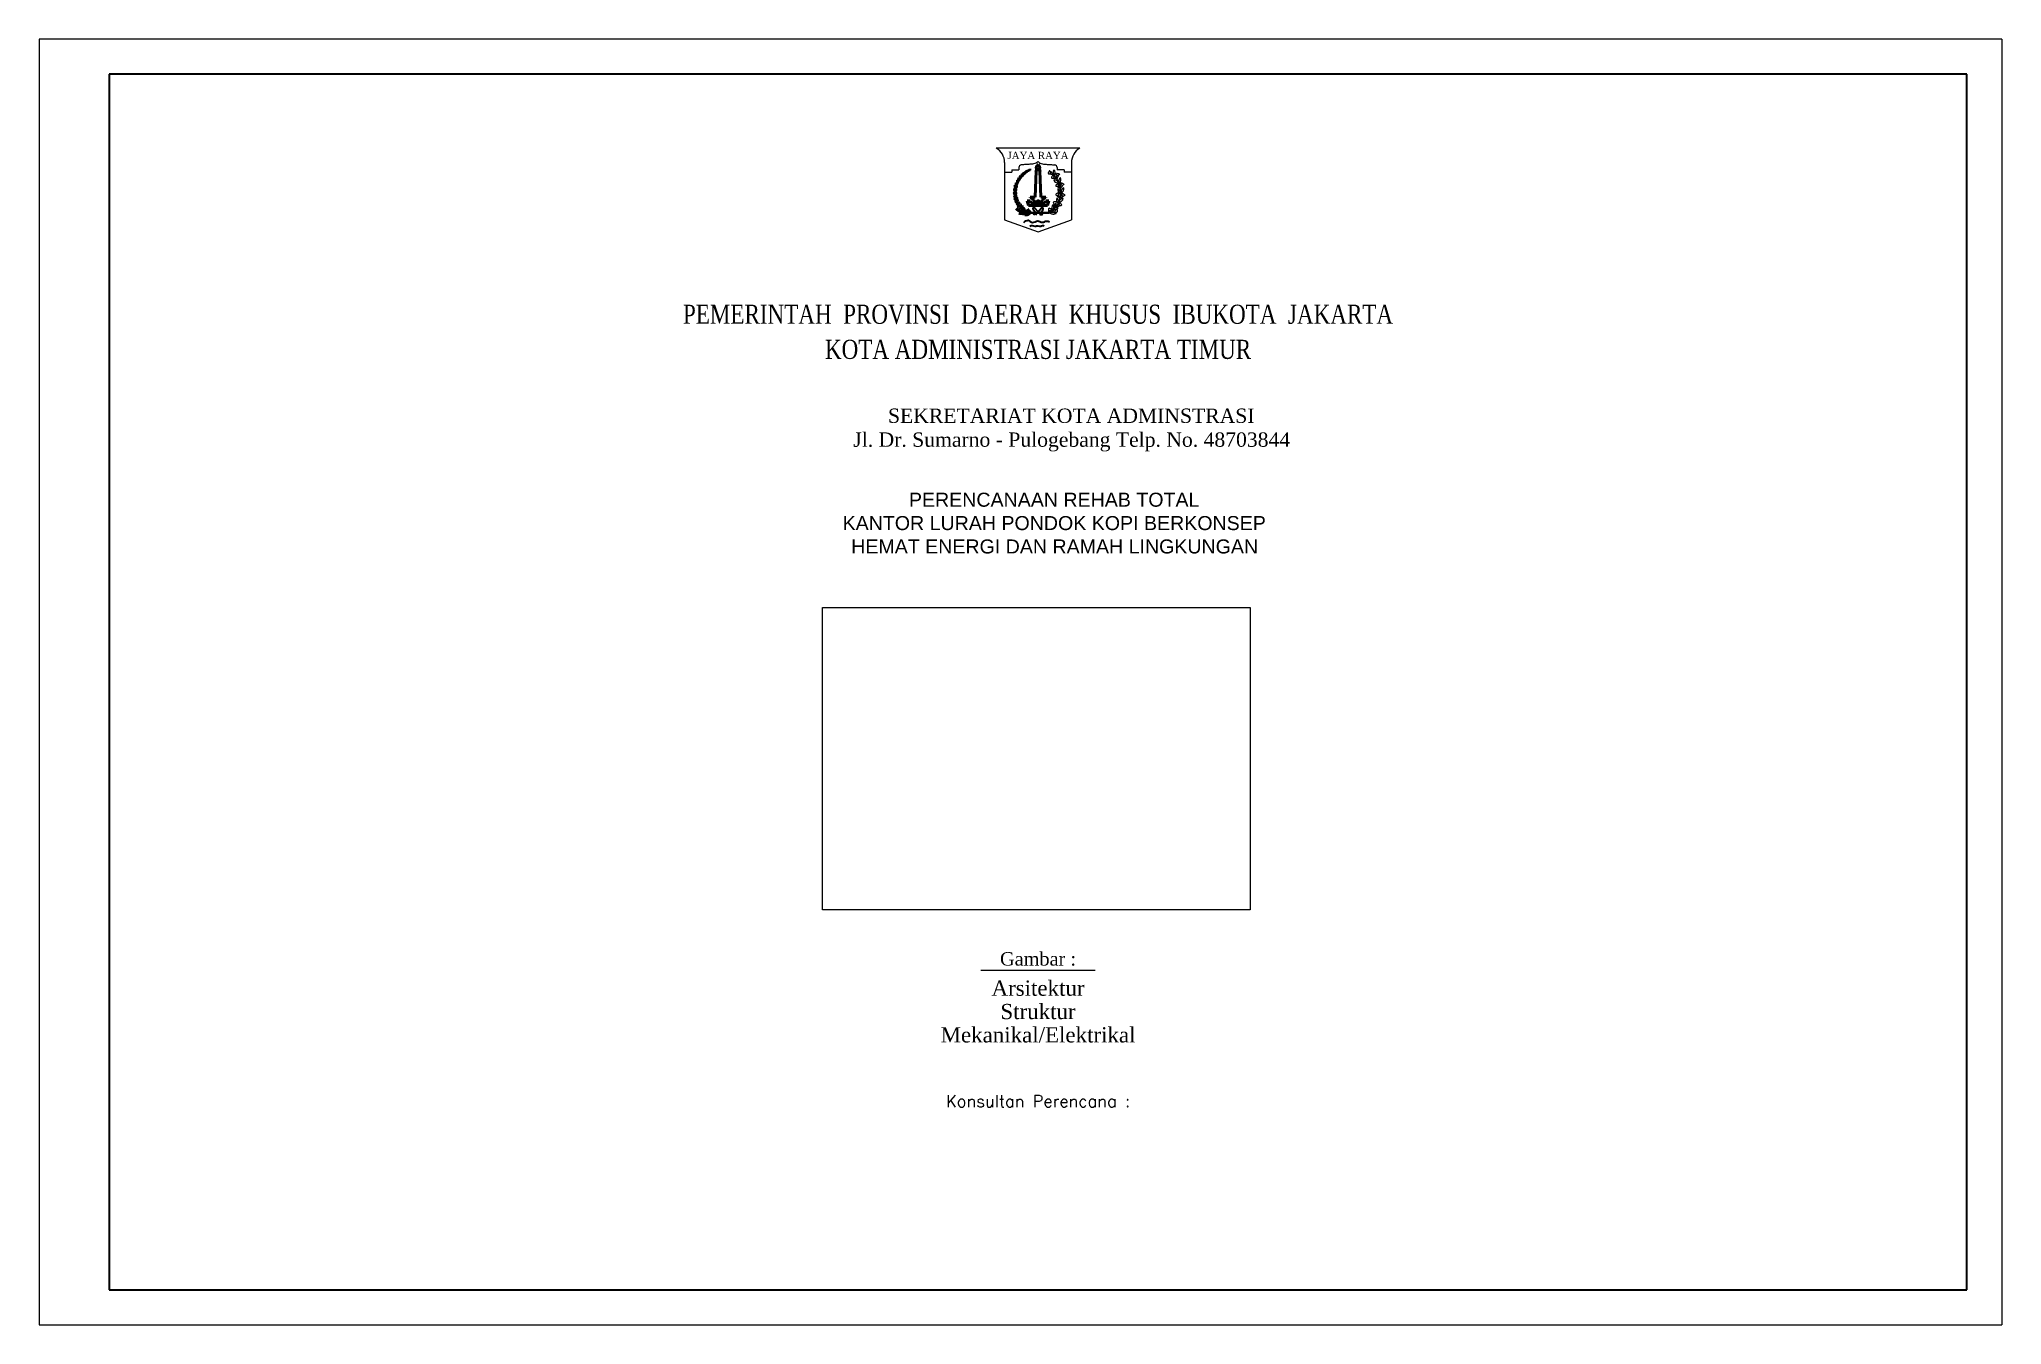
# Model space of a CAD drawing. Header units: inches. Extents: x 13.7 to 97.7, y 4.4 to 59.4.
import ezdxf
from ezdxf.enums import TextEntityAlignment as Align

# ---------------------------------------------------------------- set-up
doc = ezdxf.new("R2010")
doc.units = ezdxf.units.IN
doc.header["$MEASUREMENT"] = 0
for name, color, linetype, lineweight in [('ars', 11, 'Continuous', 5), ('grs-kop', 1, 'Continuous', 35), ('kop', 7, 'Continuous', 20), ('logo', 7, 'Continuous', 50), ('ME', 7, 'Continuous', 15), ('tem', 5, 'Continuous', 20), ('u', 6, 'Continuous', 20)]:
    doc.layers.add(name, color=color, linetype=linetype, lineweight=lineweight)
doc.styles.add('COM', font='complex.shx')
doc.styles.add('R', font='romantic.ttf')
doc.styles.get("Standard").update_dxf_attribs({"font": 'arial.ttf'})
doc.styles.add('times', font='times.ttf')
picture_1 = doc.add_image_def('image1.jpg', size_in_pixel=(1191, 842))

msp = doc.modelspace()

# ---------------------------------------------------------------- linework, layer by layer
at = {"layer": 'ars', "color": 11}
for p, q in [((57.13, 53.538), (57.065, 53.576)), ((57.162, 53.528), (57.173, 53.491)), ((57.275, 53.351), (57.21, 53.39)), ((57.275, 53.351), (57.281, 53.426)), ((57.331, 53.203), (57.361, 53.174)), ((57.366, 53.2), (57.365, 53.162)), ((57.418, 52.943), (57.369, 53)), ((57.418, 52.943), (57.441, 53.014)), ((57.171, 52.131), (57.17, 52.207)), ((57.209, 52.177), (57.275, 52.214)), ((57.385, 52.523), (57.348, 52.589)), ((57.385, 52.523), (57.433, 52.582)), ((57.409, 52.745), (57.421, 52.705)), ((57.438, 52.784), (57.424, 52.748)), ((57.005, 51.979), (57.08, 51.986))]:
    msp.add_line(p, q, dxfattribs=at)
for centre, radius, start, end in [((56.046, 53.697), 0.0718, 113.40069, 177.86202), ((55.946, 53.765), 0.0718, 293.40069, 357.86202), ((56.007, 53.799), 0.0718, 293.40069, 357.86202), ((56.107, 53.731), 0.0718, 113.40069, 177.86202), ((56.145, 53.716), 0.0718, 80.93685, 145.39819), ((56.097, 53.828), 0.0718, 260.93685, 325.39819), ((57.303, 53.674), 0.203, 151.18188, 225.99565), ((56.984, 53.626), 0.203, 331.18188, 45.99565), ((55.558, 52.933), 0.156, 172.39949, 236.86083), ((55.318, 52.823), 0.156, 352.39949, 56.86083), ((55.584, 53.066), 0.156, 164.61904, 229.08037), ((55.332, 52.989), 0.156, 344.61904, 49.08037), ((55.628, 52.816), 0.156, 120.67989, 185.14122), ((56.508, 52.812), 1.035, 114.0856, 237.63251), ((55.393, 52.936), 0.156, 300.67989, 5.14122), ((55.601, 53.172), 0.125, 158.86486, 223.3262), ((55.421, 53.092), 0.156, 292.89943, 357.36077), ((55.638, 52.941), 0.156, 112.89943, 177.36077), ((55.394, 53.132), 0.125, 338.86486, 43.3262), ((55.473, 53.206), 0.125, 287.14526, 351.60659), ((55.633, 53.069), 0.125, 107.14526, 171.60659), ((55.649, 53.267), 0.125, 150.29963, 214.76097), ((55.438, 53.257), 0.125, 330.29963, 34.76097), ((55.528, 53.319), 0.125, 278.58003, 343.04136), ((55.666, 53.159), 0.125, 98.58003, 163.04136), ((55.699, 53.356), 0.125, 145.79893, 210.26027), ((55.488, 53.363), 0.125, 325.79893, 30.26027), ((55.583, 53.418), 0.125, 274.07933, 338.54067), ((55.708, 53.248), 0.125, 94.07933, 158.54067), ((55.761, 53.437), 0.125, 139.36791, 203.82924), ((55.552, 53.468), 0.125, 319.36791, 23.82924), ((55.757, 53.328), 0.125, 87.6483, 152.10964), ((55.652, 53.511), 0.125, 267.6483, 332.10964), ((55.83, 53.512), 0.125, 133.84164, 198.30297), ((55.625, 53.563), 0.125, 313.84164, 18.30297), ((55.815, 53.404), 0.125, 82.12203, 146.58337), ((55.728, 53.596), 0.125, 262.12203, 326.58337), ((55.891, 53.57), 0.112, 126.62395, 191.08528), ((55.714, 53.639), 0.112, 306.62395, 11.08528), ((55.866, 53.476), 0.112, 74.90434, 139.36568), ((55.81, 53.657), 0.112, 254.90434, 319.36568), ((55.936, 53.622), 0.0898, 123.96096, 188.42229), ((55.797, 53.683), 0.0898, 303.96096, 8.42229), ((55.913, 53.547), 0.0898, 72.24135, 136.70269), ((55.875, 53.695), 0.0898, 252.24135, 316.70269), ((55.998, 53.659), 0.0898, 117.74061, 182.20194), ((55.867, 53.736), 0.0898, 297.74061, 2.20194), ((55.967, 53.588), 0.0898, 66.021, 130.48234), ((55.945, 53.738), 0.0898, 246.021, 310.48234), ((56.017, 53.641), 0.0718, 61.68108, 126.14242), ((56.009, 53.762), 0.0718, 241.68108, 306.14242), ((56.078, 53.675), 0.0718, 61.68108, 126.14242), ((56.07, 53.796), 0.0718, 241.68108, 306.14242), ((56.391, 52.812), 1.035, 302.36749, 44.48513), ((57.036, 53.73), 0.157, 235.51536, 280.6207), ((56.935, 53.573), 0.13, 1.42482, 71.62404), ((57.181, 53.544), 0.157, 235.51536, 280.6207), ((57.081, 53.386), 0.13, 1.42482, 71.62404), ((57.141, 53.131), 0.203, 20.9123, 95.72607), ((57.311, 53.405), 0.203, 200.9123, 275.72607), ((57.36, 53.529), 0.13, 162.59462, 232.79384), ((57.389, 53.155), 0.157, 217.22881, 262.33415), ((57.173, 53.54), 0.157, 313.59796, 358.7033), ((57.492, 52.931), 0.203, 171.16409, 245.97786), ((57.209, 52.777), 0.203, 351.16409, 65.97786), ((57.245, 53.037), 0.13, 343.13827, 53.33749), ((57.546, 53.296), 0.203, 133.19986, 208.01363), ((57.227, 53.348), 0.203, 313.19986, 28.01363), ((57.539, 53.098), 0.13, 150.06789, 220.26711), ((57.639, 52.812), 0.203, 113.30268, 188.11645), ((57.358, 52.97), 0.203, 293.30268, 8.11645), ((57.36, 53.149), 0.157, 301.07123, 346.17657), ((55.328, 52.654), 0.156, 2.2926, 66.75394), ((55.546, 52.804), 0.156, 182.2926, 246.75394), ((55.36, 52.495), 0.156, 12.66278, 77.12411), ((55.547, 52.681), 0.156, 192.66278, 257.12411), ((55.562, 52.583), 0.156, 200.21515, 264.67648), ((55.401, 52.374), 0.156, 20.21515, 84.67648), ((55.597, 52.474), 0.156, 206.16011, 270.62144), ((55.458, 52.25), 0.156, 26.16011, 90.62144), ((55.635, 52.701), 0.156, 130.573, 195.03434), ((55.383, 52.779), 0.156, 310.573, 15.03434), ((55.653, 52.596), 0.156, 140.94317, 205.40451), ((55.519, 52.147), 0.156, 28.50798, 92.96932), ((55.648, 52.377), 0.156, 208.50798, 272.96932), ((55.391, 52.627), 0.156, 320.94317, 25.40451), ((55.688, 52.494), 0.156, 140.94317, 205.40451), ((55.426, 52.526), 0.156, 320.94317, 25.40451), ((55.597, 52.045), 0.156, 40.03108, 104.49242), ((55.677, 52.296), 0.156, 220.03108, 284.49242), ((55.731, 52.4), 0.156, 146.90284, 211.36418), ((55.468, 52.404), 0.156, 326.90284, 31.36418), ((55.686, 51.951), 0.156, 49.20062, 113.66196), ((55.725, 52.212), 0.156, 229.20062, 293.66196), ((55.79, 52.302), 0.156, 146.69526, 211.1566), ((55.526, 52.307), 0.156, 326.69526, 31.1566), ((55.852, 52.222), 0.156, 144.86352, 209.32486), ((55.589, 52.235), 0.156, 324.86352, 29.32486), ((55.924, 52.144), 0.156, 144.49027, 208.9516), ((55.661, 52.159), 0.156, 324.49027, 28.9516), ((56.003, 52.087), 0.156, 156.18026, 220.64159), ((55.742, 52.048), 0.156, 336.18026, 40.64159), ((57.246, 52.141), 0.203, 137.1076, 211.92137), ((56.925, 52.172), 0.203, 317.1076, 31.92137), ((57.253, 51.989), 0.156, 69.89618, 144.70994), ((57.179, 52.226), 0.156, 249.89618, 324.70994), ((57.286, 52.312), 0.157, 176.98724, 222.09259), ((57.1, 52.315), 0.13, 302.89671, 13.09593), ((57.444, 52.482), 0.203, 153.08913, 227.9029), ((57.4, 52.737), 0.157, 205.62009, 250.72544), ((57.127, 52.423), 0.203, 333.08913, 47.9029), ((57.404, 52.207), 0.13, 106.58179, 176.78101), ((57.308, 52.367), 0.157, 257.58513, 302.69047), ((57.234, 52.651), 0.13, 331.52956, 41.72878), ((57.335, 52.591), 0.203, 271.02002, 345.83379), ((57.536, 52.338), 0.203, 91.02002, 165.83379), ((57.556, 52.623), 0.13, 128.27812, 198.47734), ((57.408, 52.736), 0.157, 279.28146, 324.3868), ((55.774, 51.876), 0.156, 44.42228, 108.88361), ((55.835, 52.133), 0.156, 224.42228, 288.88361), ((55.976, 51.972), 0.0409, 237.63251, 270), ((57.051, 51.996), 0.157, 158.86957, 203.97492), ((56.875, 52.058), 0.13, 284.77904, 354.97826), ((56.923, 51.972), 0.0409, 270, 302.36749), ((57.196, 51.929), 0.13, 83.44322, 153.64244), ((57.171, 52.114), 0.157, 234.44656, 279.55191)]:
    msp.add_arc(centre, radius, start, end, dxfattribs=at)
for points, start_tangent, end_tangent in [([(56.977, 53.671), (56.99, 53.627), (56.947, 53.601), (56.895, 53.599), (56.886, 53.642), (56.92, 53.696), (56.933, 53.724), (56.976, 53.7), (56.977, 53.671)], (0.714442, -0.699695), (0.714442, -0.699695)), ([(57.122, 53.485), (57.135, 53.44), (57.093, 53.415), (57.04, 53.413), (57.031, 53.455), (57.065, 53.509), (57.078, 53.537), (57.121, 53.513), (57.122, 53.485)], (0.714442, -0.699695), (0.714442, -0.699695)), ([(57.315, 53.118), (57.313, 53.071), (57.265, 53.06), (57.215, 53.075), (57.219, 53.118), (57.268, 53.159), (57.29, 53.181), (57.323, 53.145), (57.315, 53.118)], (0.458819, -0.88853), (0.458819, -0.88853)), ([(57.256, 53.553), (57.284, 53.517), (57.33, 53.536), (57.362, 53.578), (57.333, 53.61), (57.269, 53.614), (57.239, 53.619), (57.233, 53.571), (57.256, 53.553)], (0.149901, -0.988701), (0.149901, -0.988701)), ([(57.443, 53.144), (57.463, 53.102), (57.512, 53.111), (57.552, 53.145), (57.531, 53.183), (57.469, 53.2), (57.441, 53.212), (57.425, 53.166), (57.443, 53.144)], (-0.068112, -0.997678), (-0.068112, -0.997678)), ([(56.981, 52.04), (56.94, 52.017), (56.905, 52.053), (56.892, 52.103), (56.931, 52.122), (56.991, 52.101), (57.021, 52.095), (57.008, 52.048), (56.981, 52.04)], (-0.515761, -0.856733), (-0.515761, -0.856733)), ([(57.205, 52.331), (57.174, 52.297), (57.13, 52.32), (57.101, 52.364), (57.132, 52.394), (57.196, 52.393), (57.227, 52.396), (57.229, 52.347), (57.205, 52.331)], (-0.223771, -0.974642), (-0.223771, -0.974642)), ([(57.319, 52.716), (57.308, 52.671), (57.259, 52.669), (57.213, 52.694), (57.226, 52.736), (57.282, 52.765), (57.307, 52.783), (57.333, 52.741), (57.319, 52.716)], (0.270637, -0.962681), (0.270637, -0.962681)), ([(57.366, 52.306), (57.351, 52.262), (57.393, 52.235), (57.445, 52.232), (57.456, 52.274), (57.423, 52.329), (57.411, 52.357), (57.367, 52.335), (57.366, 52.306)], (-0.735998, -0.676983), (-0.735998, -0.676983)), ([(57.483, 52.701), (57.486, 52.655), (57.535, 52.645), (57.585, 52.661), (57.579, 52.705), (57.529, 52.744), (57.507, 52.765), (57.474, 52.728), (57.483, 52.701)], (-0.433585, -0.901113), (-0.433585, -0.901113)), ([(57.2, 52.036), (57.17, 52.001), (57.197, 51.959), (57.244, 51.936), (57.27, 51.971), (57.262, 52.034), (57.262, 52.064), (57.213, 52.061), (57.2, 52.036)], (-0.942817, -0.33331), (-0.942817, -0.33331))]:
    msp.add_spline(points, degree=3, dxfattribs=dict(at, start_tangent=start_tangent, end_tangent=end_tangent))
for points in [[(56.935, 51.931), (56.999, 51.944), (57.131, 51.939), (57.227, 51.892)], [(56.935, 51.931), (56.994, 51.902), (57.122, 51.872), (57.227, 51.892)]]:
    msp.add_spline(points, degree=3, dxfattribs=at)
at = {"layer": 'grs-kop'}
for p, q in [((16.699, 57.854), (16.699, 5.853)), ((96.2, 57.854), (16.699, 57.854)), ((96.2, 5.853), (96.2, 57.854)), ((16.699, 5.853), (96.2, 5.853))]:
    msp.add_line(p, q, dxfattribs=at)
at = {"layer": 'grs-kop', "color": 1}
for p, q in [((56.45, 51.972), (56.317, 52.125)), ((56.45, 51.972), (56.582, 52.125)), ((56.373, 51.88), (56.235, 52.064)), ((56.373, 51.88), (56.335, 51.829)), ((56.526, 51.88), (56.664, 52.064)), ((56.526, 51.88), (56.565, 51.829))]:
    msp.add_line(p, q, dxfattribs=at)
msp.add_lwpolyline([(55.976, 51.931), (56.923, 51.931)], close=True, dxfattribs=at)
for points in [[(56.335, 51.931), (56.258, 51.829)], [(56.565, 51.931), (56.641, 51.829)]]:
    msp.add_lwpolyline(points, dxfattribs=at)
at = {"layer": 'grs-kop', "color": 1, "const_width": 0.055}
msp.add_lwpolyline([(54.001, 19.519), (58.898, 19.519)], dxfattribs=at)
at = {"layer": 'grs-kop', "color": 1}
for centre, start, end in [((56.276, 52.095), 36.8699, 216.8699), ((56.623, 52.095), 323.1301, 143.1301)]:
    msp.add_arc(centre, 0.0511, start, end, dxfattribs=at)
for points in [[(55.836, 51.514), (56.025, 51.608), (56.213, 51.514), (56.435, 51.581), (56.63, 51.521), (56.819, 51.575), (56.947, 51.541)], [(56.104, 51.361), (56.206, 51.391), (56.32, 51.353), (56.448, 51.377), (56.564, 51.355), (56.646, 51.389), (56.709, 51.367)]]:
    msp.add_spline(points, degree=3, dxfattribs=at)
at = {"layer": 'kop'}
for p, q in [((13.7, 59.354), (13.7, 4.354)), ((97.7, 59.354), (13.7, 59.354)), ((97.7, 59.354), (97.7, 4.354)), ((13.7, 4.354), (97.7, 4.354))]:
    msp.add_line(p, q, dxfattribs=at)
at = {"layer": 'kop', "color": 7}
msp.add_line((97.7, 59.354), (97.7, 4.354), dxfattribs=at)
at = {"layer": 'logo'}
for p, q in [((56.322, 53.77), (56.577, 53.77)), ((56.398, 53.791), (56.501, 53.791)), ((56.373, 53.719), (56.322, 52.595)), ((56.526, 53.719), (56.577, 52.595)), ((55.99, 52.442), (56.116, 52.442)), ((55.99, 52.442), (56.041, 52.238)), ((56.041, 52.238), (56.858, 52.238)), ((56.116, 52.595), (56.322, 52.595)), ((56.116, 52.595), (56.116, 52.59)), ((56.116, 52.59), (56.128, 52.59)), ((56.116, 52.442), (56.142, 52.34)), ((56.142, 52.34), (56.757, 52.34)), ((56.296, 52.391), (56.398, 52.391)), ((56.501, 52.391), (56.603, 52.391)), ((56.577, 52.595), (56.783, 52.595)), ((56.757, 52.34), (56.783, 52.442)), ((56.771, 52.59), (56.783, 52.59)), ((56.783, 52.595), (56.783, 52.59)), ((56.783, 52.442), (56.909, 52.442)), ((56.858, 52.238), (56.909, 52.442))]:
    msp.add_line(p, q, dxfattribs=at)
for points in [[(56.398, 53.791), (56.393, 53.799), (56.388, 53.807), (56.384, 53.814), (56.381, 53.821), (56.379, 53.828), (56.377, 53.835), (56.376, 53.841), (56.375, 53.848), (56.375, 53.854), (56.374, 53.861), (56.375, 53.867), (56.375, 53.874), (56.376, 53.88), (56.378, 53.887), (56.38, 53.893), (56.383, 53.9), (56.386, 53.906), (56.39, 53.914), (56.395, 53.922), (56.402, 53.932), (56.411, 53.943), (56.421, 53.957), (56.434, 53.974), (56.45, 53.995)], [(56.501, 53.791), (56.506, 53.799), (56.511, 53.807), (56.515, 53.814), (56.518, 53.821), (56.52, 53.828), (56.522, 53.835), (56.523, 53.841), (56.524, 53.848), (56.525, 53.854), (56.525, 53.861), (56.524, 53.867), (56.524, 53.874), (56.523, 53.88), (56.521, 53.887), (56.519, 53.893), (56.516, 53.9), (56.513, 53.906), (56.509, 53.914), (56.504, 53.922), (56.497, 53.932), (56.489, 53.943), (56.478, 53.957), (56.465, 53.974), (56.45, 53.995)]]:
    msp.add_lwpolyline(points, dxfattribs=at)
for centre, radius, start, end in [((56.303, 53.701), 0.0722, 15, 75), ((56.596, 53.701), 0.0722, 105, 165), ((56, 52.312), 0.306, 15, 65.38943), ((56.45, 52.391), 0.0511, 0, 180), ((56.899, 52.312), 0.306, 114.61057, 165)]:
    msp.add_arc(centre, radius, start, end, dxfattribs=at)
for points in [[(55.856, 51.983), (55.814, 51.968), (55.733, 51.987), (55.607, 52.034), (55.52, 52.113)], [(56.117, 51.931), (56.084, 51.996), (56.015, 52.058), (56.005, 52.088)], [(55.896, 51.933), (55.839, 51.923), (55.79, 51.903), (55.706, 51.896), (55.626, 51.915)], [(56.007, 51.919), (55.967, 51.895), (55.885, 51.885), (55.814, 51.885), (55.777, 51.876)], [(56.117, 51.931), (56.065, 51.903), (56.035, 51.873), (55.929, 51.835), (55.883, 51.846)], [(56.086, 51.966), (56.014, 51.971), (55.98, 51.99), (55.927, 51.99)]]:
    msp.add_spline(points, degree=3, dxfattribs=at)
at = {"layer": 'tem'}
for p, q in [((58.237, 54.69), (54.662, 54.69)), ((55.019, 54.077), (55.019, 51.625)), ((55.326, 53.77), (55.326, 53.668)), ((55.326, 53.77), (55.632, 53.77)), ((55.632, 53.872), (55.632, 53.77)), ((57.267, 53.872), (57.267, 53.77)), ((57.573, 53.77), (57.267, 53.77)), ((57.573, 53.77), (57.573, 53.668)), ((57.88, 54.077), (57.88, 51.625)), ((55.019, 53.668), (55.326, 53.668)), ((57.88, 53.668), (57.573, 53.668)), ((55.019, 51.625), (56.45, 51.114)), ((56.45, 51.114), (57.88, 51.625))]:
    msp.add_line(p, q, dxfattribs=at)
for centre, radius, start, end in [((54.315, 54.077), 0.704, 0, 60.51287), ((58.584, 54.077), 0.704, 119.48713, 180), ((55.734, 53.872), 0.102, 90, 180), ((57.165, 53.872), 0.102, 0, 90)]:
    msp.add_arc(centre, radius, start, end, dxfattribs=at)
for points in [[(56.45, 54.128), (56.39, 54.068), (56.31, 54.034), (56.106, 54.005), (55.916, 53.994), (55.734, 53.975)], [(56.45, 54.128), (56.509, 54.068), (56.589, 54.034), (56.793, 54.005), (56.983, 53.994), (57.165, 53.975)]]:
    msp.add_spline(points, degree=3, dxfattribs=at)

# ---------------------------------------------------------------- texts
at = {"color": 5, "style": 'R'}
for s, height, p in [('Gambar :', 0.5747, (56.45, 20.019)), ('Arsitektur', 0.65, (56.45, 18.769)), ('Struktur', 0.65, (56.45, 17.769)), ('Mekanikal/Elektrikal', 0.65, (56.45, 16.771))]:
    msp.add_text(s, height=height, dxfattribs=at).set_placement(p, align=Align.MIDDLE)
at = {"linetype": 'Continuous', "style": 'COM'}
msp.add_text('Konsultan Perencana :', height=0.5122, dxfattribs=at).set_placement((56.45, 13.922), align=Align.MIDDLE)
at = {"layer": 'kop', "insert": (46.766, 39.953), "char_height": 0.6, "attachment_point": 1}
msp.add_mtext_dynamic_manual_height_columns('\\pi4.1582;PERENCANAAN REHAB TOTAL \\P\\pi1.3187;KANTOR LURAH PONDOK KOPI BERKONSEP \\P\\pi1.6878;HEMAT ENERGI DAN RAMAH LINGKUNGAN', width=20.65781, gutter_width=1.5, heights=[0], dxfattribs=at)
at = {"layer": 'ME', "style": 'times', "width": 0.8}
for s, p in [('PEMERINTAH  PROVINSI  DAERAH  KHUSUS  IBUKOTA  JAKARTA', (56.45, 47.584)), ('KOTA ADMINISTRASI JAKARTA TIMUR', (56.45, 46.084))]:
    msp.add_text(s, height=0.81732, dxfattribs=at).set_placement(p, align=Align.MIDDLE)
at = {"layer": 'ME', "insert": (48.138, 43.553), "char_height": 0.61299, "attachment_point": 1, "style": 'times'}
msp.add_mtext_dynamic_manual_height_columns('\\pi1.8906;SEKRETARIAT KOTA ADMINSTRASI\\P\\pi0.40633;Jl. Dr. Sumarno - Pulogebang Telp. No. 48703844', width=19.0392, gutter_width=4.371, heights=[0], dxfattribs=at)
at = {"layer": 'tem', "style": 'R'}
msp.add_text('JAYA RAYA', height=0.3065, dxfattribs=at).set_placement((56.45, 54.383), align=Align.MIDDLE)

# ---------------------------------------------------------------- pictures from other files: only their frames are drawn
at = {"layer": 'u'}
image = msp.add_image(picture_1, insert=(47.23, 22.108), size_in_units=(18.304, 12.94), dxfattribs=at)
image.dxf.flags = 7

doc.saveas('drawing.dxf')
